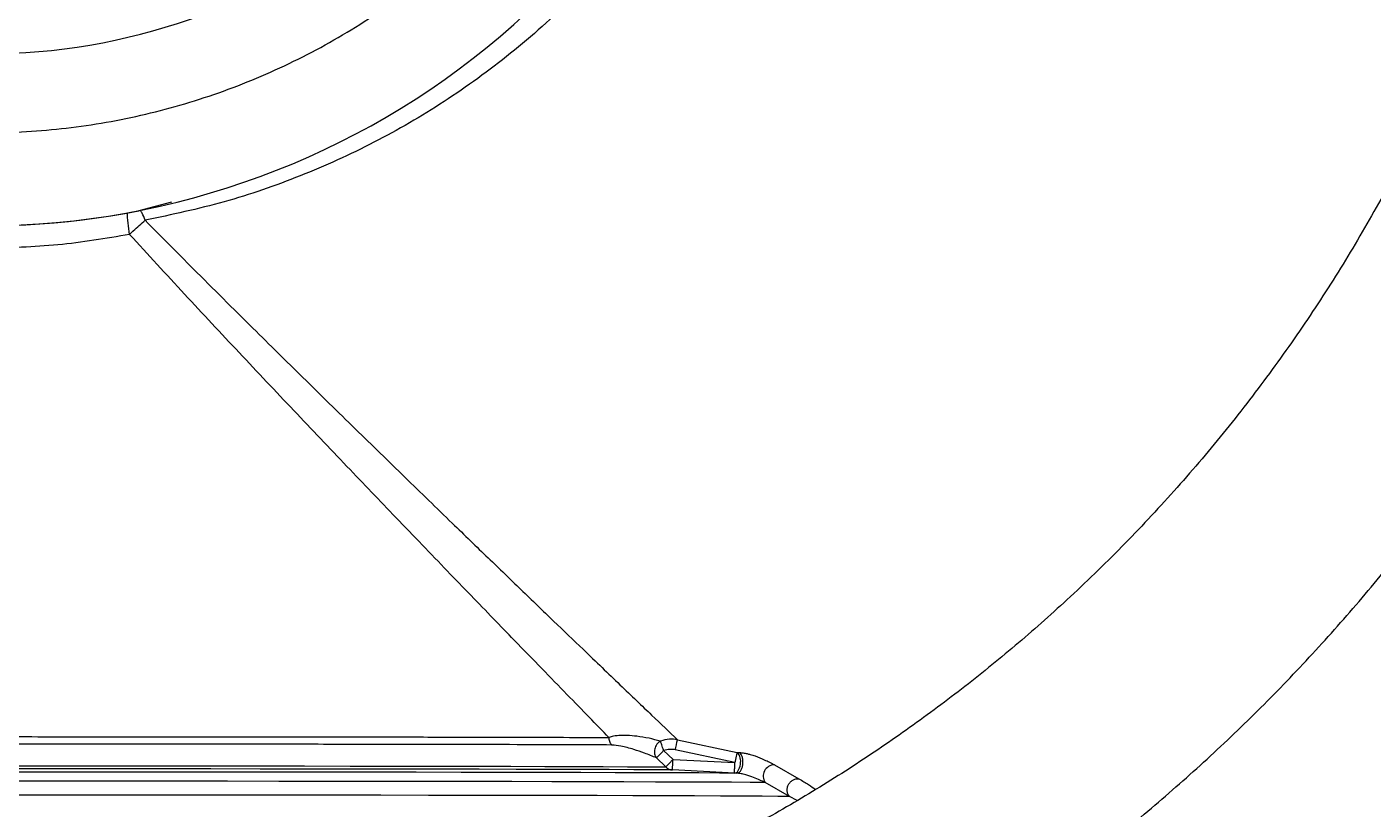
# Model space of a CAD drawing. Header units: millimetres. Extents: x 2404 to 4548, y 1024 to 2541.
# Drawn here: x 3274.5 to 3401.5, y 1292.3 to 1366.1 of the extents above; entities that cross this region are included whole.
import ezdxf

# ---------------------------------------------------------------- set-up
doc = ezdxf.new("R2010")
doc.units = ezdxf.units.MM

msp = doc.modelspace()

# ---------------------------------------------------------------- linework, layer by layer
at = {"color": 7, "linetype": 'Continuous', "lineweight": 25}
for p, q in [((3288.188, 1349.586), (3285.113, 1348.767)), ((3285.113, 1348.767), (3285.113, 1348.767)), ((3284.232, 1346.528), (3284.542, 1346.831)), ((3335.9, 1298.855), (3341.521, 1297.664)), ((3334.595, 1297.847), (3335.482, 1297.002)), ((3341.324, 1296.709), (3335.694, 1297.903)), ((3341.521, 1297.664), (3341.753, 1297.65)), ((3334.807, 1296.297), (3333.922, 1297.142)), ((3335.482, 1297.002), (3341.324, 1296.709)), ((3345.044, 1296.486), (3347.357, 1295.18)), ((3341.273, 1295.713), (3335.432, 1296.006)), ((3341.505, 1295.699), (3341.273, 1295.713)), ((3346.472, 1293.503), (3344.165, 1294.82)), ((3347.177, 1293.112), (3346.472, 1293.503))]:
    msp.add_line(p, q, dxfattribs=at)
at = {"color": 7, "linetype": 'Continuous', "lineweight": 25, "flags": 128}
for points in [[(3272.437, 1296.397), (3277.327, 1296.397), (3282.183, 1296.395), (3286.976, 1296.393), (3291.683, 1296.39), (3296.278, 1296.387), (3300.738, 1296.382), (3305.037, 1296.377), (3309.154, 1296.371), (3313.067, 1296.365), (3316.755, 1296.358), (3320.199, 1296.351), (3323.38, 1296.343), (3326.281, 1296.334), (3328.888, 1296.326), (3331.185, 1296.316), (3333.162, 1296.307), (3334.807, 1296.297)], [(3341.273, 1295.713), (3341.366, 1295.726), (3341.458, 1295.77), (3341.546, 1295.844), (3341.627, 1295.946), (3341.698, 1296.071), (3341.757, 1296.217), (3341.802, 1296.379), (3341.832, 1296.551)], [(3341.505, 1295.699), (3339.877, 1295.71), (3337.905, 1295.72), (3335.599, 1295.73), (3332.971, 1295.74), (3330.033, 1295.749), (3326.8, 1295.758), (3323.288, 1295.766), (3319.514, 1295.773), (3315.498, 1295.78), (3311.259, 1295.787), (3306.818, 1295.793), (3302.198, 1295.798), (3297.42, 1295.802), (3292.51, 1295.806), (3287.49, 1295.809), (3282.387, 1295.811), (3277.225, 1295.812), (3272.031, 1295.813)], [(3335.432, 1296.006), (3333.77, 1296.016), (3331.774, 1296.025), (3329.454, 1296.035), (3326.823, 1296.044), (3323.893, 1296.052), (3320.681, 1296.06), (3317.204, 1296.068), (3313.48, 1296.075), (3309.529, 1296.081), (3305.372, 1296.087), (3301.031, 1296.092), (3296.528, 1296.096), (3291.888, 1296.1), (3287.135, 1296.103), (3282.295, 1296.105), (3277.393, 1296.107), (3272.455, 1296.107)], [(3344.165, 1294.82), (3342.75, 1294.83), (3341.002, 1294.841), (3338.927, 1294.851), (3336.536, 1294.861), (3333.839, 1294.87), (3330.85, 1294.879), (3327.582, 1294.887), (3324.05, 1294.895), (3320.271, 1294.903), (3316.262, 1294.91), (3312.042, 1294.916), (3307.629, 1294.922), (3303.045, 1294.927), (3298.311, 1294.931), (3293.449, 1294.935), (3288.481, 1294.938), (3283.43, 1294.94), (3278.32, 1294.942), (3273.174, 1294.943)], [(3346.472, 1293.503), (3345.357, 1293.514), (3343.895, 1293.525), (3342.093, 1293.535), (3339.96, 1293.546), (3337.504, 1293.556), (3334.738, 1293.565), (3331.674, 1293.574), (3328.327, 1293.583), (3324.712, 1293.591), (3320.846, 1293.599), (3316.747, 1293.606), (3312.433, 1293.612), (3307.926, 1293.618), (3303.245, 1293.623), (3298.412, 1293.627), (3293.451, 1293.631), (3288.384, 1293.634), (3283.234, 1293.636), (3278.025, 1293.638), (3272.782, 1293.638)]]:
    msp.add_lwpolyline(points, dxfattribs=at)
at = {"color": 7, "linetype": 'Continuous', "lineweight": 25}
for centre, radius, start, end in [((3270.595, 1422.373), 58.81, 253.09221, 329.91815), ((3270.595, 1422.361), 75, 250.55137, 332.45778), ((3270.595, 1422.349), 75, 248.34145, 281.16149), ((2465.398, 1486.709), 890.541, 347.759661, 347.822332), ((3340.667, 1296.825), 1.197, 346.77793, 44.49537), ((3335.486, 1296.938), 0.933, 223.34923, 266.65686), ((3345.055, 1295.416), 1.071, 90.60321, 213.8212)]:
    msp.add_arc(centre, radius, start, end, dxfattribs=at)
for points, knots in [([(3270.162, 1252.13), (3272.722, 1252.154), (3276.302, 1252.189), (3281.572, 1252.468), (3286.036, 1252.803), (3291.352, 1253.369), (3296.921, 1254.142), (3302.735, 1255.152), (3308.706, 1256.408), (3314.782, 1257.919), (3320.92, 1259.69), (3327.085, 1261.724), (3333.249, 1264.023), (3339.385, 1266.589), (3345.473, 1269.419), (3351.493, 1272.513), (3357.426, 1275.867), (3363.255, 1279.48), (3368.965, 1283.345), (3374.54, 1287.459), (3379.967, 1291.816), (3385.233, 1296.411), (3390.324, 1301.235), (3395.229, 1306.283), (3399.936, 1311.546), (3404.434, 1317.016), (3408.712, 1322.684), (3412.761, 1328.541), (3416.571, 1334.578), (3420.132, 1340.784), (3423.437, 1347.148), (3426.478, 1353.661), (3429.247, 1360.31), (3431.738, 1367.085), (3433.943, 1373.972), (3435.858, 1380.961), (3437.476, 1388.039), (3438.794, 1395.192), (3439.807, 1402.409), (3440.512, 1409.676), (3440.904, 1416.981), (3440.983, 1424.309), (3440.746, 1431.647), (3440.192, 1438.981), (3439.32, 1446.299), (3438.13, 1453.586), (3436.622, 1460.829), (3434.797, 1468.013), (3432.656, 1475.126), (3430.202, 1482.154), (3427.437, 1489.082), (3424.365, 1495.898), (3420.988, 1502.589), (3417.31, 1509.141), (3413.336, 1515.541), (3409.071, 1521.776), (3404.52, 1527.834), (3399.688, 1533.703), (3394.581, 1539.369), (3389.205, 1544.822), (3383.758, 1549.869), (3378.284, 1554.522), (3372.826, 1558.791), (3367.201, 1562.833), (3361.42, 1566.642), (3355.492, 1570.21), (3349.43, 1573.532), (3343.244, 1576.602), (3336.948, 1579.416), (3330.554, 1581.968), (3324.079, 1584.254), (3317.541, 1586.27), (3310.966, 1588.012), (3304.393, 1589.477), (3297.899, 1590.659), (3291.61, 1591.556), (3286.086, 1592.139), (3281.203, 1592.507), (3276.379, 1592.747), (3270.405, 1592.864), (3264.888, 1592.753), (3259.619, 1592.482), (3255.154, 1592.144), (3249.838, 1591.579), (3244.269, 1590.806), (3238.456, 1589.796), (3232.485, 1588.54), (3226.409, 1587.029), (3220.271, 1585.258), (3214.105, 1583.224), (3207.942, 1580.925), (3201.805, 1578.359), (3195.717, 1575.529), (3189.697, 1572.435), (3183.765, 1569.081), (3177.936, 1565.469), (3172.226, 1561.603), (3166.65, 1557.489), (3161.223, 1553.132), (3155.957, 1548.537), (3150.866, 1543.713), (3145.961, 1538.665), (3141.254, 1533.402), (3136.756, 1527.932), (3132.478, 1522.264), (3128.43, 1516.407), (3124.62, 1510.37), (3121.058, 1504.164), (3117.753, 1497.8), (3114.711, 1491.288), (3111.949, 1484.636), (3109.612, 1478.354), (3108.333, 1474.249), (3107.77, 1472.441)], [0, 0, 0, 0, 0.01020738, 0.01427401, 0.02103699, 0.02805607, 0.03558666, 0.0434511, 0.05157826, 0.05991132, 0.06840986, 0.07704394, 0.08579098, 0.09463359, 0.10355821, 0.11255405, 0.12161242, 0.13072624, 0.1398897, 0.14909794, 0.15834689, 0.16763314, 0.17695375, 0.18630622, 0.19568842, 0.20509849, 0.21453484, 0.22399606, 0.23348097, 0.24298851, 0.25251779, 0.26206801, 0.27163852, 0.28122873, 0.29083816, 0.30046642, 0.31011319, 0.31977821, 0.32946132, 0.33916239, 0.34888138, 0.35861831, 0.36837328, 0.37814642, 0.38793798, 0.39774825, 0.40757761, 0.41742653, 0.42729557, 0.4371854, 0.4470968, 0.45703069, 0.46698816, 0.47697044, 0.48697902, 0.49701559, 0.50708218, 0.51718117, 0.52731537, 0.53748817, 0.54770366, 0.5569145, 0.56612256, 0.57532659, 0.5845258, 0.59371913, 0.60290519, 0.61208206, 0.62124705, 0.63039624, 0.63952364, 0.64861966, 0.65766788, 0.66663751, 0.67546331, 0.68397889, 0.69196332, 0.69760555, 0.70350123, 0.71121989, 0.72142727, 0.72549391, 0.73225688, 0.73927596, 0.74680655, 0.754671, 0.76279816, 0.77113122, 0.77962976, 0.78826384, 0.79701087, 0.80585349, 0.81477811, 0.82377394, 0.83283231, 0.84194614, 0.85110959, 0.86031783, 0.86956679, 0.87885303, 0.88817364, 0.89752611, 0.90690831, 0.91631839, 0.92575473, 0.93521596, 0.94470086, 0.95420841, 0.96373768, 0.97328791, 0.98285841, 0.99244862, 1, 1, 1, 1]), ([(3251.331, 1358.985), (3253.595, 1358.372), (3258.173, 1357.133), (3265.319, 1356.208), (3272.686, 1356.013), (3280.175, 1356.672), (3287.647, 1358.202), (3294.93, 1360.596), (3301.888, 1363.813), (3308.396, 1367.792), (3314.321, 1372.418), (3319.576, 1377.586), (3324.17, 1383.136), (3326.672, 1387.166), (3327.91, 1389.159)], [0, 0, 0, 0, 0.079193, 0.1601594, 0.2427828, 0.3278545, 0.4136411, 0.5, 0.5863536, 0.6721403, 0.7572171, 0.8398354, 0.9208043, 1, 1, 1, 1]), ([(3414.892, 1380.402), (3414.591, 1379.34), (3413.655, 1376.035), (3411.748, 1370.584), (3409.19, 1364.056), (3406.305, 1357.645), (3403.119, 1351.356), (3399.631, 1345.208), (3395.847, 1339.212), (3391.77, 1333.383), (3387.407, 1327.734), (3382.763, 1322.278), (3377.844, 1317.029), (3372.835, 1312.173), (3367.78, 1307.701), (3362.722, 1303.603), (3357.494, 1299.729), (3352.106, 1296.087), (3346.57, 1292.684), (3340.898, 1289.526), (3335.101, 1286.619), (3329.193, 1283.968), (3323.189, 1281.579), (3317.107, 1279.456), (3310.967, 1277.604), (3304.8, 1276.026), (3298.656, 1274.727), (3292.647, 1273.715), (3287.08, 1273.004), (3282.235, 1272.558), (3277.765, 1272.281), (3273.86, 1272.143), (3271.261, 1272.133), (3270.213, 1272.13)], [0, 0, 0, 0, 0.0170783, 0.0531439, 0.089298, 0.1255445, 0.1618882, 0.1983346, 0.2348901, 0.2715626, 0.3083611, 0.3452967, 0.3823824, 0.4196345, 0.4532144, 0.4867833, 0.5203362, 0.5538698, 0.5873798, 0.6208602, 0.654303, 0.6876965, 0.7210233, 0.7542563, 0.7873511, 0.8202281, 0.8527303, 0.8844984, 0.9144909, 0.939551, 0.9597807, 0.9837802, 1, 1, 1, 1]), ([(3336.103, 1381.276), (3335.113, 1379.816), (3333.113, 1376.867), (3329.723, 1372.726), (3325.469, 1368.181), (3320.221, 1363.497), (3313.941, 1358.951), (3307.305, 1355.095), (3300.365, 1351.95), (3293.169, 1349.452), (3288.199, 1348.392), (3285.71, 1347.861)], [0, 0, 0, 0, 0.0810679, 0.1637641, 0.2484006, 0.3731554, 0.4979796, 0.6226942, 0.7483588, 0.8739858, 1, 1, 1, 1]), ([(3284.232, 1346.528), (3284.179, 1346.883), (3284.069, 1347.614), (3284.017, 1348.345), (3284.045, 1348.568), (3284.045, 1348.571)], [0, 0, 0, 0, 0.4817677, 0.9935156, 1, 1, 1, 1]), ([(3285.71, 1347.861), (3285.615, 1348.103), (3285.471, 1348.471), (3285.294, 1348.716), (3285.233, 1348.8)], [0, 0, 0, 0, 0.657125, 1, 1, 1, 1]), ([(3284.542, 1346.831), (3284.554, 1346.843), (3284.752, 1347.03), (3285.155, 1347.403), (3285.522, 1347.705), (3285.71, 1347.861)], [0, 0, 0, 0, 0.0311618, 0.5026162, 1, 1, 1, 1]), ([(3285.71, 1347.861), (3287.217, 1346.334), (3290.612, 1342.897), (3295.579, 1337.953), (3300.691, 1332.907), (3305.482, 1328.21), (3310.195, 1323.616), (3314.369, 1319.566), (3318.009, 1316.044), (3321.209, 1312.956), (3324.204, 1310.072), (3327.374, 1307.025), (3330.528, 1303.999), (3333.572, 1301.082), (3335.126, 1299.595), (3335.9, 1298.855)], [0, 0, 0, 0, 0.0757261, 0.1705564, 0.2505295, 0.3365418, 0.4190948, 0.5009329, 0.5653066, 0.6262108, 0.6902275, 0.7512636, 0.8351247, 0.9178678, 1, 1, 1, 1]), ([(3284.232, 1346.528), (3281.987, 1346.147), (3277.511, 1345.387), (3272.896, 1345.275), (3270.595, 1345.218)], [0, 0, 0, 0, 0.50133664, 1, 1, 1, 1]), ([(3329.437, 1299.068), (3328.831, 1299.69), (3327.598, 1300.955), (3325.473, 1303.139), (3323.111, 1305.569), (3320.769, 1307.981), (3318.521, 1310.302), (3316.416, 1312.479), (3314.181, 1314.795), (3311.818, 1317.248), (3308.683, 1320.51), (3304.658, 1324.714), (3299.715, 1329.909), (3294.59, 1335.341), (3289.412, 1340.878), (3285.958, 1344.645), (3284.232, 1346.528)], [0, 0, 0, 0, 0.0587619, 0.1195893, 0.1826048, 0.2479184, 0.2950662, 0.3436664, 0.3937468, 0.445333, 0.4984481, 0.5944053, 0.6958661, 0.7979742, 0.8989913, 1, 1, 1, 1]), ([(3334.296, 1298.724), (3333.937, 1298.819), (3333.198, 1299.015), (3332.134, 1299.18), (3331.254, 1299.273), (3330.507, 1299.273), (3329.917, 1299.22), (3329.576, 1299.112), (3329.437, 1299.068)], [0, 0, 0, 0, 0.2114825, 0.4353578, 0.6177492, 0.7418177, 0.8952972, 1, 1, 1, 1]), ([(3335.9, 1298.855), (3335.648, 1298.886), (3335.106, 1298.955), (3334.579, 1298.805), (3334.296, 1298.724)], [0, 0, 0, 0, 0.4646839, 1, 1, 1, 1]), ([(3329.703, 1298.361), (3328.338, 1298.367), (3325.608, 1298.378), (3320.2, 1298.393), (3313.953, 1298.407), (3306.881, 1298.418), (3299.143, 1298.428), (3290.875, 1298.435), (3282.231, 1298.44), (3273.372, 1298.442), (3264.461, 1298.441), (3255.664, 1298.438), (3247.143, 1298.433), (3239.058, 1298.425), (3231.552, 1298.414), (3224.789, 1298.402), (3218.799, 1298.388), (3215.632, 1298.377), (3214.049, 1298.372)], [0, 0, 0, 0, 0.0625, 0.125, 0.1875, 0.25, 0.3125001, 0.3750001, 0.4375001, 0.5000001, 0.5625001, 0.6250001, 0.6875001, 0.75, 0.8125, 0.875, 0.9375, 1, 1, 1, 1]), ([(3333.922, 1297.142), (3333.546, 1297.296), (3332.835, 1297.588), (3331.709, 1297.968), (3330.639, 1298.274), (3329.987, 1298.335), (3329.703, 1298.361)], [0, 0, 0, 0, 0.2648616, 0.5022105, 0.7825406, 1, 1, 1, 1]), ([(3333.922, 1297.142), (3333.945, 1297.166), (3333.993, 1297.216), (3334.151, 1297.382), (3334.357, 1297.598), (3334.513, 1297.762), (3334.595, 1297.847)], [0, 0, 0, 0, 0.2433983, 0.4999008, 0.7381386, 1, 1, 1, 1]), ([(3334.595, 1297.847), (3334.562, 1297.943), (3334.499, 1298.127), (3334.413, 1298.382), (3334.34, 1298.595), (3334.311, 1298.682), (3334.296, 1298.724)], [0, 0, 0, 0, 0.2556808, 0.4940225, 0.7511304, 1, 1, 1, 1]), ([(3335.694, 1297.903), (3335.52, 1297.93), (3335.151, 1297.988), (3334.787, 1297.896), (3334.595, 1297.847)], [0, 0, 0, 0, 0.4698026, 1, 1, 1, 1]), ([(3341.521, 1297.664), (3341.514, 1297.629), (3341.499, 1297.558), (3341.451, 1297.327), (3341.39, 1297.033), (3341.345, 1296.814), (3341.324, 1296.709)], [0, 0, 0, 0, 0.24287013, 0.50000283, 0.76025324, 1, 1, 1, 1]), ([(3341.505, 1295.699), (3341.571, 1295.711), (3341.702, 1295.735), (3341.878, 1295.939), (3342.002, 1296.218), (3342.07, 1296.535), (3342.084, 1296.868), (3342.038, 1297.202), (3341.926, 1297.497), (3341.81, 1297.599), (3341.753, 1297.65)], [0, 0, 0, 0, 0.1314004, 0.2639809, 0.3888882, 0.4999598, 0.6110823, 0.7360266, 0.8686184, 1, 1, 1, 1]), ([(3341.753, 1297.65), (3341.862, 1297.641), (3342.085, 1297.621), (3342.439, 1297.553), (3342.827, 1297.454), (3343.418, 1297.265), (3344.24, 1296.921), (3344.745, 1296.648), (3345.044, 1296.486)], [0, 0, 0, 0, 0.08106844, 0.16606206, 0.23660461, 0.35363947, 0.61813142, 1, 1, 1, 1]), ([(3335.482, 1297.002), (3335.406, 1296.923), (3335.25, 1296.759), (3335.041, 1296.54), (3334.878, 1296.371), (3334.831, 1296.321), (3334.807, 1296.297)], [0, 0, 0, 0, 0.2426762, 0.5000001, 0.7573239, 1, 1, 1, 1]), ([(3335.432, 1296.006), (3335.432, 1296.02), (3335.434, 1296.043), (3335.44, 1296.169), (3335.448, 1296.337), (3335.462, 1296.616), (3335.475, 1296.875), (3335.482, 1297.002)], [0, 0, 0, 0, 0.2399429, 0.3689253, 0.5005939, 0.7534844, 1, 1, 1, 1]), ([(3341.273, 1295.713), (3341.274, 1295.727), (3341.275, 1295.75), (3341.281, 1295.875), (3341.288, 1296.006), (3341.296, 1296.165), (3341.308, 1296.396), (3341.317, 1296.585), (3341.324, 1296.709)], [0, 0, 0, 0, 0.23965822, 0.36849094, 0.50000227, 0.63793753, 0.76034178, 1, 1, 1, 1]), ([(3344.165, 1294.82), (3343.841, 1294.975), (3343.361, 1295.205), (3342.568, 1295.487), (3342.125, 1295.603), (3341.899, 1295.651), (3341.684, 1295.685), (3341.565, 1295.694), (3341.505, 1295.699)], [0, 0, 0, 0, 0.5236381, 0.7728513, 0.8382965, 0.8951254, 0.9473597, 1, 1, 1, 1]), ([(3346.472, 1293.503), (3346.413, 1293.583), (3346.296, 1293.745), (3346.232, 1294.051), (3346.257, 1294.353), (3346.36, 1294.628), (3346.53, 1294.869), (3346.765, 1295.062), (3347.055, 1295.186), (3347.256, 1295.182), (3347.357, 1295.18)], [0, 0, 0, 0, 0.1309063, 0.2619929, 0.3866448, 0.5, 0.6133552, 0.7380071, 0.8690937, 1, 1, 1, 1]), ([(3347.357, 1295.18), (3347.677, 1294.987), (3348.355, 1294.578), (3348.712, 1294.312), (3348.9, 1294.171)], [0, 0, 0, 0, 0.4730459, 1, 1, 1, 1])]:
    msp.add_open_spline(points, degree=3, knots=knots, dxfattribs=at)
for points in [[(3214.303, 1299.079), (3215.879, 1299.084), (3219.031, 1299.095), (3224.994, 1299.109), (3231.727, 1299.121), (3239.2, 1299.131), (3247.248, 1299.139), (3255.731, 1299.145), (3264.489, 1299.148), (3273.359, 1299.148), (3282.179, 1299.146), (3290.784, 1299.142), (3299.015, 1299.135), (3306.718, 1299.125), (3313.758, 1299.114), (3319.978, 1299.1), (3325.361, 1299.085), (3328.078, 1299.074), (3329.437, 1299.068)], [(3329.703, 1298.361), (3329.663, 1298.41), (3329.584, 1298.508), (3329.502, 1298.683), (3329.447, 1298.872), (3329.441, 1299.003), (3329.437, 1299.068)], [(3333.751, 1297.995), (3333.737, 1297.917), (3333.71, 1297.761), (3333.733, 1297.53), (3333.799, 1297.315), (3333.881, 1297.2), (3333.922, 1297.142)], [(3334.296, 1298.724), (3334.232, 1298.684), (3334.104, 1298.605), (3333.946, 1298.429), (3333.82, 1298.224), (3333.774, 1298.071), (3333.751, 1297.995)]]:
    msp.add_open_spline(points, degree=3, dxfattribs=at)

doc.saveas('drawing.dxf')
